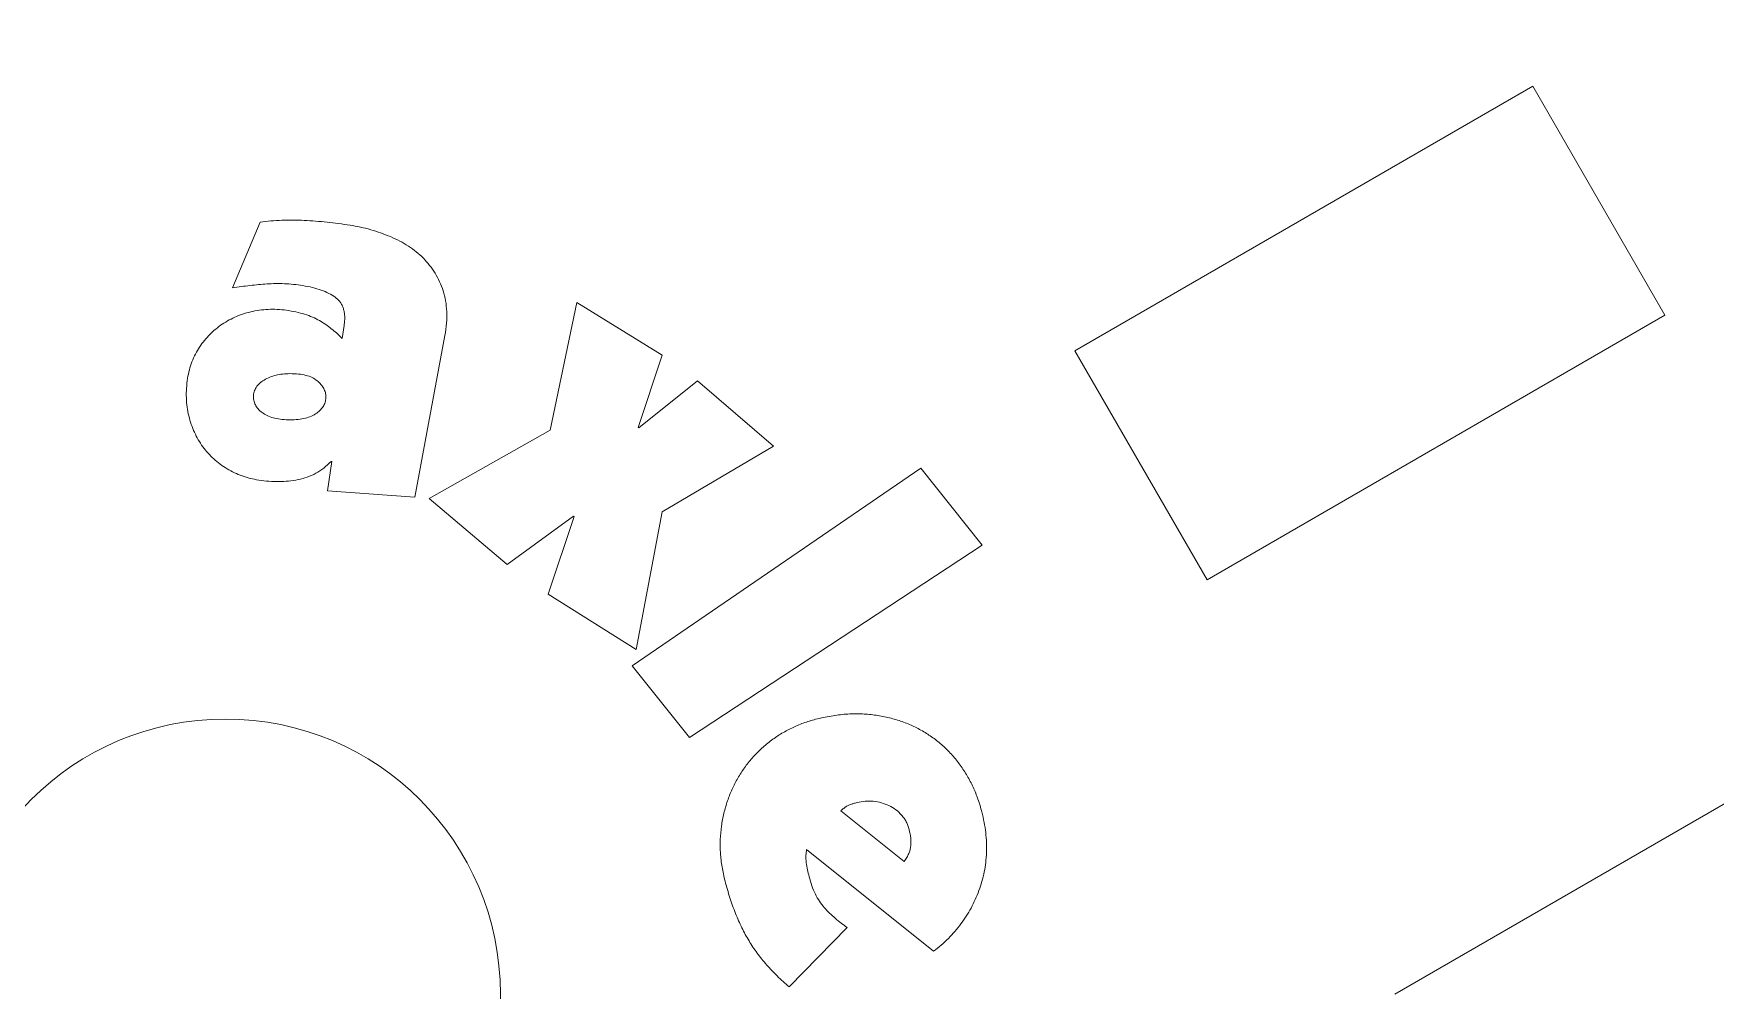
# Model space of a CAD drawing. Header units: inches. Extents: x 0.15 to 9.58, y -4.79 to -0.12.
# Drawn here: x 1.685 to 2.48, y -1.667 to -1.214 of the extents above; entities that cross this region are included whole.
import ezdxf

# ---------------------------------------------------------------- set-up
doc = ezdxf.new("R2010")
doc.units = ezdxf.units.IN
doc.header["$MEASUREMENT"] = 0
doc.layers.add('Layer 1', color=7, linetype='Continuous')

# ---------------------------------------------------------------- blocks, each defined once
blk = doc.blocks.new('block 3')
at = {"layer": 'Layer 1', "color": 7, "lineweight": 15, "true_color": 0xffffff}
blk.add_open_spline([(2.06634, -1.58164), (2.0668, -1.58126), (2.06726, -1.58089), (2.06774, -1.58052), (2.06817, -1.58018), (2.06862, -1.57985), (2.06909, -1.57957), (2.06936, -1.57941), (2.06963, -1.57926), (2.06992, -1.57913), (2.07029, -1.57896), (2.07065, -1.57882), (2.07102, -1.57868), (2.07147, -1.57852), (2.07193, -1.57838), (2.07239, -1.57824), (2.07293, -1.57808), (2.07349, -1.57794), (2.07404, -1.57779)], degree=3, knots=[0, 0, 0, 0, 1, 1, 1, 2, 2, 2, 3, 3, 3, 4, 4, 4, 5, 5, 5, 6, 6, 6, 6], dxfattribs=at)
blk = doc.blocks.new('block 4')
at = {"layer": 'Layer 1', "color": 7, "lineweight": 15, "true_color": 0xffffff}
blk.add_open_spline([(2.07404, -1.57779), (2.0753, -1.57752), (2.07657, -1.57726), (2.07784, -1.57714), (2.07913, -1.57703), (2.08043, -1.57707), (2.08172, -1.5772), (2.08301, -1.57734), (2.0843, -1.57757), (2.08554, -1.57791), (2.08678, -1.57825), (2.08797, -1.5787), (2.08912, -1.57924), (2.09028, -1.57979), (2.09138, -1.58042), (2.09239, -1.58117), (2.0934, -1.58193), (2.09431, -1.58281), (2.09515, -1.58375), (2.09557, -1.58422), (2.09597, -1.58471), (2.09633, -1.58523), (2.09669, -1.58575), (2.09702, -1.5863), (2.0973, -1.58686), (2.09762, -1.58744), (2.09789, -1.58803), (2.0981, -1.58864), (2.09833, -1.58927), (2.09852, -1.58992), (2.0987, -1.59057)], degree=3, knots=[0, 0, 0, 0, 1, 1, 1, 2, 2, 2, 3, 3, 3, 4, 4, 4, 5, 5, 5, 6, 6, 6, 7, 7, 7, 8, 8, 8, 9, 9, 9, 10, 10, 10, 10], dxfattribs=at)
blk = doc.blocks.new('block 5')
at = {"layer": 'Layer 1', "color": 7, "lineweight": 15, "true_color": 0xffffff}
blk.add_open_spline([(2.0987, -1.59057), (2.09899, -1.59191), (2.09928, -1.59324), (2.09942, -1.5946), (2.09954, -1.59583), (2.09953, -1.59709), (2.09942, -1.59833), (2.09935, -1.59894), (2.09927, -1.59955), (2.09912, -1.60014), (2.09896, -1.60076), (2.09874, -1.60136), (2.0985, -1.60195), (2.09823, -1.60257), (2.09794, -1.60318), (2.0976, -1.60375), (2.09724, -1.60439), (2.09682, -1.60499), (2.09639, -1.60559)], degree=3, knots=[0, 0, 0, 0, 1, 1, 1, 2, 2, 2, 3, 3, 3, 4, 4, 4, 5, 5, 5, 6, 6, 6, 6], dxfattribs=at)
blk = doc.blocks.new('block 6')
at = {"layer": 'Layer 1', "color": 7, "lineweight": 15, "true_color": 0xffffff}
blk.add_lwpolyline([(2.09639, -1.60559), (2.06634, -1.58164)], dxfattribs=at)
blk = doc.blocks.new('block 7')
at = {"layer": 'Layer 1', "color": 7, "lineweight": 15, "true_color": 0xffffff}
blk.add_open_spline([(1.82285, -1.38584), (1.82281, -1.38658), (1.82277, -1.38732), (1.8226, -1.38803), (1.82244, -1.38875), (1.82217, -1.38944), (1.8218, -1.39008), (1.82142, -1.39075), (1.82096, -1.39138), (1.82045, -1.39195), (1.81985, -1.39258), (1.8192, -1.39315), (1.81848, -1.39366), (1.81772, -1.39422), (1.81689, -1.3947), (1.81603, -1.39509), (1.81509, -1.3955), (1.81411, -1.39581), (1.81312, -1.39606), (1.81203, -1.39634), (1.8109, -1.39656), (1.80977, -1.39669), (1.80851, -1.39682), (1.80722, -1.39684), (1.80595, -1.39686)], degree=3, knots=[0, 0, 0, 0, 1, 1, 1, 2, 2, 2, 3, 3, 3, 4, 4, 4, 5, 5, 5, 6, 6, 6, 7, 7, 7, 8, 8, 8, 8], dxfattribs=at)
blk = doc.blocks.new('block 8')
at = {"layer": 'Layer 1', "color": 7, "lineweight": 15, "true_color": 0xffffff}
blk.add_open_spline([(1.80595, -1.39686), (1.80466, -1.39684), (1.80337, -1.39682), (1.8021, -1.39669), (1.80096, -1.39657), (1.79983, -1.39636), (1.79872, -1.39609), (1.7977, -1.39585), (1.79669, -1.39555), (1.79572, -1.39514), (1.79484, -1.39478), (1.794, -1.39431), (1.79321, -1.39378), (1.79248, -1.3933), (1.7918, -1.39275), (1.79119, -1.39212), (1.79064, -1.39155), (1.79015, -1.39092), (1.78974, -1.39022), (1.78936, -1.38957), (1.78906, -1.38888), (1.78888, -1.38815), (1.78869, -1.3874), (1.78862, -1.38664), (1.78855, -1.38587)], degree=3, knots=[0, 0, 0, 0, 1, 1, 1, 2, 2, 2, 3, 3, 3, 4, 4, 4, 5, 5, 5, 6, 6, 6, 7, 7, 7, 8, 8, 8, 8], dxfattribs=at)
blk = doc.blocks.new('block 9')
at = {"layer": 'Layer 1', "color": 7, "lineweight": 15, "true_color": 0xffffff}
blk.add_open_spline([(1.78855, -1.38587), (1.78863, -1.3851), (1.7887, -1.38432), (1.78891, -1.38359), (1.78912, -1.38285), (1.78947, -1.38215), (1.78989, -1.38151), (1.79034, -1.38083), (1.79087, -1.38022), (1.79146, -1.37967), (1.79213, -1.37905), (1.79289, -1.37852), (1.79367, -1.37804), (1.79454, -1.37753), (1.79542, -1.37709), (1.79635, -1.37671), (1.7973, -1.37632), (1.79826, -1.37601), (1.79925, -1.37576), (1.80029, -1.3755), (1.80134, -1.37531), (1.8024, -1.3752), (1.80352, -1.37508), (1.80466, -1.37505), (1.8058, -1.37502)], degree=3, knots=[0, 0, 0, 0, 1, 1, 1, 2, 2, 2, 3, 3, 3, 4, 4, 4, 5, 5, 5, 6, 6, 6, 7, 7, 7, 8, 8, 8, 8], dxfattribs=at)
blk = doc.blocks.new('block 10')
at = {"layer": 'Layer 1', "color": 7, "lineweight": 15, "true_color": 0xffffff}
blk.add_open_spline([(1.8058, -1.37502), (1.80717, -1.37504), (1.80854, -1.37506), (1.8099, -1.3752), (1.81108, -1.37532), (1.81226, -1.37552), (1.81342, -1.37582), (1.81443, -1.37609), (1.81542, -1.37642), (1.81635, -1.37689), (1.81719, -1.3773), (1.81797, -1.37781), (1.8187, -1.3784), (1.81935, -1.37893), (1.81996, -1.37951), (1.8205, -1.38015), (1.82099, -1.38072), (1.82144, -1.38133), (1.8218, -1.38199), (1.82214, -1.38258), (1.82241, -1.38322), (1.82258, -1.38388), (1.82273, -1.38452), (1.82279, -1.38518), (1.82285, -1.38584)], degree=3, knots=[0, 0, 0, 0, 1, 1, 1, 2, 2, 2, 3, 3, 3, 4, 4, 4, 5, 5, 5, 6, 6, 6, 7, 7, 7, 8, 8, 8, 8], dxfattribs=at)
blk = doc.blocks.new('block 54')
at = {"layer": 'Layer 1', "color": 7, "lineweight": 15, "true_color": 0xffffff}
blk.add_lwpolyline([(1.9415, -1.3414), (1.92887, -1.40171)], dxfattribs=at)
blk = doc.blocks.new('block 55')
at = {"layer": 'Layer 1', "color": 7, "lineweight": 15, "true_color": 0xffffff}
blk.add_lwpolyline([(1.92887, -1.40171), (1.87168, -1.43404)], dxfattribs=at)
blk = doc.blocks.new('block 56')
at = {"layer": 'Layer 1', "color": 7, "lineweight": 15, "true_color": 0xffffff}
blk.add_lwpolyline([(1.87168, -1.43404), (1.90858, -1.46525)], dxfattribs=at)
blk = doc.blocks.new('block 57')
at = {"layer": 'Layer 1', "color": 7, "lineweight": 15, "true_color": 0xffffff}
blk.add_lwpolyline([(1.90858, -1.46525), (1.93993, -1.44237)], dxfattribs=at)
blk = doc.blocks.new('block 58')
at = {"layer": 'Layer 1', "color": 7, "lineweight": 15, "true_color": 0xffffff}
blk.add_lwpolyline([(1.93993, -1.44237), (1.94025, -1.44261)], dxfattribs=at)
blk = doc.blocks.new('block 59')
at = {"layer": 'Layer 1', "color": 7, "lineweight": 15, "true_color": 0xffffff}
blk.add_lwpolyline([(1.94025, -1.44261), (1.9279, -1.47933)], dxfattribs=at)
blk = doc.blocks.new('block 60')
at = {"layer": 'Layer 1', "color": 7, "lineweight": 15, "true_color": 0xffffff}
blk.add_lwpolyline([(1.9279, -1.47933), (1.96954, -1.50541)], dxfattribs=at)
blk = doc.blocks.new('block 61')
at = {"layer": 'Layer 1', "color": 7, "lineweight": 15, "true_color": 0xffffff}
blk.add_lwpolyline([(1.96954, -1.50541), (1.98184, -1.44033)], dxfattribs=at)
blk = doc.blocks.new('block 62')
at = {"layer": 'Layer 1', "color": 7, "lineweight": 15, "true_color": 0xffffff}
blk.add_lwpolyline([(1.98184, -1.44033), (2.03459, -1.40929)], dxfattribs=at)
blk = doc.blocks.new('block 63')
at = {"layer": 'Layer 1', "color": 7, "lineweight": 15, "true_color": 0xffffff}
blk.add_lwpolyline([(2.03459, -1.40929), (1.99862, -1.37847)], dxfattribs=at)
blk = doc.blocks.new('block 64')
at = {"layer": 'Layer 1', "color": 7, "lineweight": 15, "true_color": 0xffffff}
blk.add_lwpolyline([(1.99862, -1.37847), (1.97081, -1.4007)], dxfattribs=at)
blk = doc.blocks.new('block 65')
at = {"layer": 'Layer 1', "color": 7, "lineweight": 15, "true_color": 0xffffff}
blk.add_lwpolyline([(1.97081, -1.4007), (1.97049, -1.40047)], dxfattribs=at)
blk = doc.blocks.new('block 66')
at = {"layer": 'Layer 1', "color": 7, "lineweight": 15, "true_color": 0xffffff}
blk.add_lwpolyline([(1.97049, -1.40047), (1.98196, -1.36633)], dxfattribs=at)
blk = doc.blocks.new('block 67')
at = {"layer": 'Layer 1', "color": 7, "lineweight": 15, "true_color": 0xffffff}
blk.add_lwpolyline([(1.98196, -1.36633), (1.9415, -1.3414)], dxfattribs=at)
blk = doc.blocks.new('block 68')
at = {"layer": 'Layer 1', "color": 7, "lineweight": 15, "true_color": 0xffffff}
blk.add_lwpolyline([(1.99482, -1.54696), (2.13325, -1.45612)], dxfattribs=at)
blk = doc.blocks.new('block 69')
at = {"layer": 'Layer 1', "color": 7, "lineweight": 15, "true_color": 0xffffff}
blk.add_lwpolyline([(2.13325, -1.45612), (2.10426, -1.41964)], dxfattribs=at)
blk = doc.blocks.new('block 70')
at = {"layer": 'Layer 1', "color": 7, "lineweight": 15, "true_color": 0xffffff}
blk.add_lwpolyline([(2.10426, -1.41964), (1.96764, -1.51317)], dxfattribs=at)
blk = doc.blocks.new('block 71')
at = {"layer": 'Layer 1', "color": 7, "lineweight": 15, "true_color": 0xffffff}
blk.add_lwpolyline([(1.96764, -1.51317), (1.99482, -1.54696)], dxfattribs=at)
blk = doc.blocks.new('block 72')
at = {"layer": 'Layer 1', "color": 7, "lineweight": 15, "true_color": 0xffffff}
blk.add_open_spline([(2.06939, -1.63686), (2.06841, -1.63617), (2.06744, -1.63548), (2.06649, -1.63476), (2.06554, -1.63403), (2.06463, -1.63326), (2.06373, -1.63247), (2.06283, -1.63169), (2.06194, -1.63088), (2.06109, -1.63005), (2.06022, -1.6292), (2.05938, -1.62832), (2.05857, -1.62741), (2.05775, -1.62647), (2.05698, -1.6255), (2.05629, -1.62447), (2.05556, -1.62338), (2.05492, -1.62222), (2.05433, -1.62103), (2.05371, -1.61978), (2.05314, -1.6185), (2.05268, -1.61718), (2.05216, -1.61576), (2.05177, -1.61429), (2.05138, -1.61283)], degree=3, knots=[0, 0, 0, 0, 1, 1, 1, 2, 2, 2, 3, 3, 3, 4, 4, 4, 5, 5, 5, 6, 6, 6, 7, 7, 7, 8, 8, 8, 8], dxfattribs=at)
blk = doc.blocks.new('block 73')
at = {"layer": 'Layer 1', "color": 7, "lineweight": 15, "true_color": 0xffffff}
blk.add_open_spline([(2.05138, -1.61283), (2.05112, -1.61177), (2.05088, -1.61071), (2.05066, -1.60965), (2.05043, -1.60849), (2.05023, -1.60733), (2.05006, -1.60615), (2.04991, -1.60503), (2.0498, -1.60388), (2.04986, -1.60275), (2.0499, -1.60181), (2.05006, -1.60089), (2.05021, -1.59996)], degree=3, knots=[0, 0, 0, 0, 1, 1, 1, 2, 2, 2, 3, 3, 3, 4, 4, 4, 4], dxfattribs=at)
blk = doc.blocks.new('block 74')
at = {"layer": 'Layer 1', "color": 7, "lineweight": 15, "true_color": 0xffffff}
blk.add_lwpolyline([(2.05021, -1.59996), (2.11023, -1.64809)], dxfattribs=at)
blk = doc.blocks.new('block 75')
at = {"layer": 'Layer 1', "color": 7, "lineweight": 15, "true_color": 0xffffff}
blk.add_open_spline([(2.11023, -1.64809), (2.11146, -1.64712), (2.1127, -1.64615), (2.11388, -1.64513), (2.11503, -1.64412), (2.11614, -1.64307), (2.11723, -1.64199), (2.1183, -1.64092), (2.11934, -1.63981), (2.12033, -1.63867), (2.12132, -1.63754), (2.12226, -1.63637), (2.12316, -1.63517), (2.12405, -1.63397), (2.12489, -1.63275), (2.12571, -1.6315), (2.12651, -1.63024), (2.12728, -1.62895), (2.12798, -1.62764), (2.12869, -1.62632), (2.12935, -1.62498), (2.12996, -1.62361), (2.1306, -1.62223), (2.13118, -1.62083), (2.13171, -1.61941), (2.13226, -1.61797), (2.13273, -1.61652), (2.13314, -1.61504), (2.13356, -1.61358), (2.13391, -1.61209), (2.13421, -1.6106), (2.13451, -1.60911), (2.13474, -1.6076), (2.13491, -1.6061), (2.13509, -1.60456), (2.13521, -1.60302), (2.13528, -1.60147), (2.13534, -1.59991), (2.13534, -1.59835), (2.13528, -1.59679), (2.13521, -1.59519), (2.13506, -1.59361), (2.13489, -1.59202), (2.13471, -1.5904), (2.13448, -1.58879), (2.13418, -1.58719), (2.13387, -1.58553), (2.13348, -1.58388), (2.13308, -1.58224)], degree=3, knots=[0, 0, 0, 0, 1, 1, 1, 2, 2, 2, 3, 3, 3, 4, 4, 4, 5, 5, 5, 6, 6, 6, 7, 7, 7, 8, 8, 8, 9, 9, 9, 10, 10, 10, 11, 11, 11, 12, 12, 12, 13, 13, 13, 14, 14, 14, 15, 15, 15, 16, 16, 16, 16], dxfattribs=at)
blk = doc.blocks.new('block 76')
at = {"layer": 'Layer 1', "color": 7, "lineweight": 15, "true_color": 0xffffff}
blk.add_open_spline([(2.13308, -1.58224), (2.1325, -1.58022), (2.13193, -1.5782), (2.13124, -1.57622), (2.13057, -1.57429), (2.12979, -1.57239), (2.12893, -1.57053), (2.12809, -1.56871), (2.12716, -1.56691), (2.12614, -1.56517), (2.12514, -1.56344), (2.12402, -1.56176), (2.12286, -1.56013), (2.12169, -1.55852), (2.12047, -1.55696), (2.11915, -1.55547), (2.11785, -1.55401), (2.11648, -1.55262), (2.11503, -1.5513), (2.11358, -1.54997), (2.11207, -1.54873), (2.1105, -1.54756), (2.10891, -1.54639), (2.10727, -1.54531), (2.10558, -1.5443), (2.10385, -1.54329), (2.10209, -1.54236), (2.10027, -1.54152), (2.09844, -1.54067), (2.09656, -1.53992), (2.09465, -1.53927), (2.09268, -1.5386), (2.09067, -1.53804), (2.08865, -1.53758), (2.08657, -1.5371), (2.08446, -1.53671), (2.08234, -1.53642), (2.08015, -1.53612), (2.07795, -1.53593), (2.07574, -1.53585), (2.07345, -1.53579), (2.07117, -1.53584), (2.06889, -1.536), (2.06651, -1.53617), (2.06414, -1.53646), (2.06181, -1.53687), (2.05934, -1.53729), (2.0569, -1.53786), (2.05446, -1.53843)], degree=3, knots=[0, 0, 0, 0, 1, 1, 1, 2, 2, 2, 3, 3, 3, 4, 4, 4, 5, 5, 5, 6, 6, 6, 7, 7, 7, 8, 8, 8, 9, 9, 9, 10, 10, 10, 11, 11, 11, 12, 12, 12, 13, 13, 13, 14, 14, 14, 15, 15, 15, 16, 16, 16, 16], dxfattribs=at)
blk = doc.blocks.new('block 77')
at = {"layer": 'Layer 1', "color": 7, "lineweight": 15, "true_color": 0xffffff}
blk.add_open_spline([(2.05446, -1.53843), (2.0525, -1.53899), (2.05055, -1.53953), (2.04864, -1.54022), (2.04677, -1.54089), (2.04492, -1.54168), (2.04313, -1.54256), (2.04135, -1.54342), (2.03961, -1.54437), (2.03792, -1.5454), (2.03623, -1.54643), (2.0346, -1.54757), (2.03303, -1.54878), (2.03147, -1.54998), (2.02996, -1.55126), (2.02852, -1.5526), (2.0271, -1.55393), (2.02572, -1.55532), (2.02443, -1.55678), (2.02314, -1.55823), (2.02195, -1.55977), (2.02082, -1.56135), (2.01968, -1.56293), (2.01862, -1.56458), (2.01765, -1.56626), (2.01666, -1.56797), (2.01576, -1.56972), (2.01495, -1.57151), (2.01413, -1.57331), (2.01341, -1.57515), (2.01278, -1.57702), (2.01214, -1.57893), (2.01157, -1.58087), (2.01109, -1.58283), (2.01061, -1.58484), (2.01023, -1.58687), (2.00994, -1.58891), (2.00964, -1.59099), (2.00945, -1.59309), (2.00937, -1.59519), (2.00929, -1.59733), (2.00933, -1.59948), (2.00947, -1.60162), (2.0096, -1.60383), (2.00986, -1.60602), (2.01024, -1.6082), (2.01062, -1.61045), (2.01112, -1.61267), (2.01162, -1.6149)], degree=3, knots=[0, 0, 0, 0, 1, 1, 1, 2, 2, 2, 3, 3, 3, 4, 4, 4, 5, 5, 5, 6, 6, 6, 7, 7, 7, 8, 8, 8, 9, 9, 9, 10, 10, 10, 11, 11, 11, 12, 12, 12, 13, 13, 13, 14, 14, 14, 15, 15, 15, 16, 16, 16, 16], dxfattribs=at)
blk = doc.blocks.new('block 78')
at = {"layer": 'Layer 1', "color": 7, "lineweight": 15, "true_color": 0xffffff}
blk.add_open_spline([(2.01162, -1.6149), (2.01236, -1.61756), (2.01308, -1.62022), (2.01392, -1.62284), (2.0147, -1.62533), (2.0156, -1.62779), (2.01657, -1.63022), (2.0175, -1.63251), (2.01849, -1.63477), (2.01957, -1.63698), (2.0206, -1.63909), (2.02173, -1.64116), (2.02295, -1.64317), (2.02414, -1.64516), (2.02543, -1.64709), (2.0268, -1.64895), (2.02821, -1.65086), (2.02972, -1.65268), (2.03128, -1.65447), (2.03288, -1.6563), (2.03453, -1.65808), (2.03628, -1.65977), (2.0381, -1.66153), (2.04001, -1.66318), (2.04191, -1.66484)], degree=3, knots=[0, 0, 0, 0, 1, 1, 1, 2, 2, 2, 3, 3, 3, 4, 4, 4, 5, 5, 5, 6, 6, 6, 7, 7, 7, 8, 8, 8, 8], dxfattribs=at)
blk = doc.blocks.new('block 79')
at = {"layer": 'Layer 1', "color": 7, "lineweight": 15, "true_color": 0xffffff}
blk.add_lwpolyline([(2.04191, -1.66484), (2.06939, -1.63686)], dxfattribs=at)
blk = doc.blocks.new('block 97')
at = {"layer": 'Layer 1', "color": 7, "lineweight": 15, "true_color": 0xffffff}
blk.add_lwpolyline([(2.39364, -1.23918), (2.17712, -1.36418)], dxfattribs=at)
blk = doc.blocks.new('block 98')
at = {"layer": 'Layer 1', "color": 7, "lineweight": 15, "true_color": 0xffffff}
blk.add_lwpolyline([(2.17712, -1.36418), (2.23962, -1.47243)], dxfattribs=at)
blk = doc.blocks.new('block 99')
at = {"layer": 'Layer 1', "color": 7, "lineweight": 15, "true_color": 0xffffff}
blk.add_lwpolyline([(2.45614, -1.34743), (2.23962, -1.47243)], dxfattribs=at)
blk = doc.blocks.new('block 100')
at = {"layer": 'Layer 1', "color": 7, "lineweight": 15, "true_color": 0xffffff}
blk.add_lwpolyline([(2.45614, -1.34743), (2.39364, -1.23918)], dxfattribs=at)
blk = doc.blocks.new('block 101')
at = {"layer": 'Layer 1', "color": 7, "lineweight": 15, "true_color": 0xffffff}
blk.add_open_spline([(3.27536, -1.6683), (3.27536, -0.83988), (2.60379, -0.1683), (1.77536, -0.1683), (0.94694, -0.1683), (0.27536, -0.83988), (0.27536, -1.6683), (0.27536, -2.49672), (0.94694, -3.1683), (1.77536, -3.1683), (2.60379, -3.1683), (3.27536, -2.49672), (3.27536, -1.6683), (3.27536, -1.6683), (3.27536, -1.6683), (3.27536, -1.6683)], degree=3, knots=[0, 0, 0, 0, 1, 1, 1, 2, 2, 2, 3, 3, 3, 4, 4, 4, 5, 5, 5, 5], dxfattribs=at)
blk = doc.blocks.new('block 102')
at = {"layer": 'Layer 1', "color": 7, "lineweight": 15, "true_color": 0xffffff}
blk.add_open_spline([(1.90537, -1.6683), (1.90537, -1.5965), (1.84717, -1.5383), (1.77536, -1.5383), (1.70357, -1.5383), (1.64537, -1.5965), (1.64537, -1.6683), (1.64537, -1.74009), (1.70357, -1.79831), (1.77536, -1.79831), (1.84717, -1.79831), (1.90537, -1.74009), (1.90537, -1.6683), (1.90537, -1.6683), (1.90537, -1.6683), (1.90537, -1.6683)], degree=3, knots=[0, 0, 0, 0, 1, 1, 1, 2, 2, 2, 3, 3, 3, 4, 4, 4, 5, 5, 5, 5], dxfattribs=at)
blk = doc.blocks.new('block 118')
at = {"layer": 'Layer 1', "color": 7, "lineweight": 15, "true_color": 0xffffff}
blk.add_lwpolyline([(2.32837, -1.6683), (2.97788, -1.2933)], dxfattribs=at)
blk = doc.blocks.new('block 124')
at = {"layer": 'Layer 1', "color": 7, "lineweight": 15, "true_color": 0xffffff}
blk.add_lwpolyline([(1.86487, -1.43338), (1.87915, -1.357)], dxfattribs=at)
blk = doc.blocks.new('block 125')
at = {"layer": 'Layer 1', "color": 7, "lineweight": 15, "true_color": 0xffffff}
blk.add_open_spline([(1.87915, -1.357), (1.87945, -1.35505), (1.87975, -1.3531), (1.8799, -1.35114), (1.88005, -1.34931), (1.88006, -1.34748), (1.87999, -1.34565), (1.87991, -1.34394), (1.87975, -1.34224), (1.87945, -1.34056), (1.87918, -1.33897), (1.87878, -1.3374), (1.8783, -1.33587), (1.87782, -1.3344), (1.87725, -1.33295), (1.8766, -1.33154), (1.87598, -1.33017), (1.87526, -1.32884), (1.87447, -1.32754), (1.8737, -1.32626), (1.87284, -1.32502), (1.87192, -1.32384), (1.871, -1.32267), (1.87001, -1.32155), (1.86896, -1.32049), (1.86789, -1.31941), (1.86678, -1.31839), (1.86561, -1.31744), (1.86442, -1.31647), (1.86316, -1.31558), (1.86187, -1.31474), (1.86056, -1.31388), (1.85921, -1.31308), (1.85782, -1.31234), (1.85638, -1.31158), (1.8549, -1.31089), (1.85341, -1.31026), (1.85186, -1.30962), (1.85031, -1.30903), (1.84874, -1.30849), (1.8472, -1.30794), (1.84562, -1.30743), (1.84403, -1.30697), (1.84243, -1.30651), (1.84081, -1.3061), (1.83918, -1.30576), (1.83754, -1.30541), (1.8359, -1.30513), (1.83426, -1.30484)], degree=3, knots=[0, 0, 0, 0, 1, 1, 1, 2, 2, 2, 3, 3, 3, 4, 4, 4, 5, 5, 5, 6, 6, 6, 7, 7, 7, 8, 8, 8, 9, 9, 9, 10, 10, 10, 11, 11, 11, 12, 12, 12, 13, 13, 13, 14, 14, 14, 15, 15, 15, 16, 16, 16, 16], dxfattribs=at)
blk = doc.blocks.new('block 126')
at = {"layer": 'Layer 1', "color": 7, "lineweight": 15, "true_color": 0xffffff}
blk.add_open_spline([(1.83426, -1.30484), (1.83063, -1.30433), (1.82701, -1.30381), (1.82338, -1.30342), (1.8198, -1.30303), (1.81619, -1.30275), (1.81259, -1.30259), (1.81082, -1.30251), (1.80905, -1.30246), (1.80729, -1.30244), (1.80553, -1.30242), (1.80377, -1.30244), (1.802, -1.3025), (1.80028, -1.30256), (1.79854, -1.30267), (1.79682, -1.30282), (1.79511, -1.30298), (1.7934, -1.30317), (1.79169, -1.30336)], degree=3, knots=[0, 0, 0, 0, 1, 1, 1, 2, 2, 2, 3, 3, 3, 4, 4, 4, 5, 5, 5, 6, 6, 6, 6], dxfattribs=at)
blk = doc.blocks.new('block 127')
at = {"layer": 'Layer 1', "color": 7, "lineweight": 15, "true_color": 0xffffff}
blk.add_lwpolyline([(1.79169, -1.30336), (1.77871, -1.33439)], dxfattribs=at)
blk = doc.blocks.new('block 128')
at = {"layer": 'Layer 1', "color": 7, "lineweight": 15, "true_color": 0xffffff}
blk.add_open_spline([(1.77871, -1.33439), (1.78145, -1.33403), (1.78418, -1.33367), (1.78692, -1.33335), (1.78961, -1.33304), (1.79229, -1.33278), (1.79499, -1.33261), (1.79633, -1.33252), (1.79769, -1.33246), (1.79905, -1.33243), (1.80044, -1.3324), (1.80184, -1.33243), (1.80322, -1.33249), (1.80466, -1.33255), (1.8061, -1.33266), (1.80752, -1.33282), (1.809, -1.33297), (1.81047, -1.33318), (1.81193, -1.33338)], degree=3, knots=[0, 0, 0, 0, 1, 1, 1, 2, 2, 2, 3, 3, 3, 4, 4, 4, 5, 5, 5, 6, 6, 6, 6], dxfattribs=at)
blk = doc.blocks.new('block 129')
at = {"layer": 'Layer 1', "color": 7, "lineweight": 15, "true_color": 0xffffff}
blk.add_lwpolyline([(1.83143, -1.35223), (1.83046, -1.35834)], dxfattribs=at)
blk = doc.blocks.new('block 130')
at = {"layer": 'Layer 1', "color": 7, "lineweight": 15, "true_color": 0xffffff}
blk.add_open_spline([(1.83046, -1.35834), (1.82978, -1.35763), (1.8291, -1.35693), (1.82838, -1.35626), (1.82764, -1.35556), (1.82685, -1.35491), (1.82605, -1.35428), (1.8252, -1.3536), (1.82433, -1.35295), (1.82343, -1.35232), (1.82251, -1.35166), (1.82156, -1.35101), (1.82058, -1.35042), (1.81955, -1.34979), (1.81848, -1.34922), (1.8174, -1.3487), (1.81622, -1.34815), (1.81502, -1.34767), (1.8138, -1.34725), (1.81247, -1.34679), (1.81112, -1.34642), (1.80975, -1.3461), (1.80827, -1.34575), (1.80679, -1.34548), (1.8053, -1.34521)], degree=3, knots=[0, 0, 0, 0, 1, 1, 1, 2, 2, 2, 3, 3, 3, 4, 4, 4, 5, 5, 5, 6, 6, 6, 7, 7, 7, 8, 8, 8, 8], dxfattribs=at)
blk = doc.blocks.new('block 131')
at = {"layer": 'Layer 1', "color": 7, "lineweight": 15, "true_color": 0xffffff}
blk.add_open_spline([(1.8053, -1.34521), (1.80383, -1.345), (1.80235, -1.34481), (1.80089, -1.3447), (1.79945, -1.3446), (1.79801, -1.34458), (1.79659, -1.34461), (1.79518, -1.34465), (1.79377, -1.34475), (1.79237, -1.34491), (1.791, -1.34507), (1.78963, -1.3453), (1.78829, -1.34559), (1.78697, -1.34588), (1.78566, -1.34623), (1.78438, -1.34663), (1.78311, -1.34702), (1.78186, -1.34745), (1.78064, -1.34796), (1.77945, -1.34846), (1.77828, -1.34903), (1.77714, -1.34965), (1.77601, -1.35027), (1.7749, -1.35092), (1.77382, -1.35164), (1.77277, -1.35234), (1.77176, -1.35311), (1.77077, -1.35392), (1.7698, -1.35472), (1.76885, -1.35557), (1.76796, -1.35647), (1.76706, -1.35737), (1.76621, -1.35832), (1.76541, -1.35931), (1.76459, -1.36032), (1.76381, -1.36135), (1.7631, -1.36243), (1.76237, -1.36351), (1.76171, -1.36462), (1.76111, -1.36578), (1.76051, -1.36694), (1.75998, -1.36814), (1.75951, -1.36936), (1.75903, -1.37061), (1.7586, -1.37189), (1.75827, -1.37318), (1.75792, -1.37451), (1.75768, -1.37586), (1.75743, -1.37722)], degree=3, knots=[0, 0, 0, 0, 1, 1, 1, 2, 2, 2, 3, 3, 3, 4, 4, 4, 5, 5, 5, 6, 6, 6, 7, 7, 7, 8, 8, 8, 9, 9, 9, 10, 10, 10, 11, 11, 11, 12, 12, 12, 13, 13, 13, 14, 14, 14, 15, 15, 15, 16, 16, 16, 16], dxfattribs=at)
blk = doc.blocks.new('block 132')
at = {"layer": 'Layer 1', "color": 7, "lineweight": 15, "true_color": 0xffffff}
blk.add_open_spline([(1.75743, -1.37722), (1.75722, -1.37877), (1.75701, -1.38033), (1.7569, -1.3819), (1.7568, -1.3834), (1.75679, -1.38492), (1.75684, -1.38643), (1.75689, -1.38789), (1.75701, -1.38934), (1.7572, -1.39079), (1.75739, -1.39221), (1.75766, -1.39361), (1.758, -1.395), (1.75833, -1.39635), (1.75872, -1.39768), (1.75918, -1.399), (1.75963, -1.40028), (1.76013, -1.40153), (1.76069, -1.40276), (1.76124, -1.40396), (1.76184, -1.40514), (1.76251, -1.40629), (1.76316, -1.40742), (1.76387, -1.40852), (1.76463, -1.40958), (1.7654, -1.41063), (1.76622, -1.41163), (1.7671, -1.4126), (1.76796, -1.41355), (1.76887, -1.41446), (1.76982, -1.41533), (1.77078, -1.4162), (1.77178, -1.41702), (1.77281, -1.41779), (1.77387, -1.41857), (1.77498, -1.4193), (1.77611, -1.41998), (1.77724, -1.42066), (1.77841, -1.42128), (1.7796, -1.42185), (1.7808, -1.42241), (1.78203, -1.42291), (1.78328, -1.42336), (1.78453, -1.42381), (1.78581, -1.42422), (1.7871, -1.42455), (1.78841, -1.42487), (1.78974, -1.42511), (1.79107, -1.42535)], degree=3, knots=[0, 0, 0, 0, 1, 1, 1, 2, 2, 2, 3, 3, 3, 4, 4, 4, 5, 5, 5, 6, 6, 6, 7, 7, 7, 8, 8, 8, 9, 9, 9, 10, 10, 10, 11, 11, 11, 12, 12, 12, 13, 13, 13, 14, 14, 14, 15, 15, 15, 16, 16, 16, 16], dxfattribs=at)
blk = doc.blocks.new('block 133')
at = {"layer": 'Layer 1', "color": 7, "lineweight": 15, "true_color": 0xffffff}
blk.add_open_spline([(1.79107, -1.42535), (1.79268, -1.42556), (1.79428, -1.42577), (1.7959, -1.42591), (1.79747, -1.42603), (1.79905, -1.42608), (1.80062, -1.42606), (1.80215, -1.42603), (1.80368, -1.42594), (1.8052, -1.42579), (1.80672, -1.42564), (1.80823, -1.42544), (1.80972, -1.42514), (1.81117, -1.42485), (1.81261, -1.42445), (1.81402, -1.42395), (1.81542, -1.42345), (1.81677, -1.42283), (1.81807, -1.42211), (1.81938, -1.42139), (1.82064, -1.42057), (1.8218, -1.41966), (1.82304, -1.41869), (1.82416, -1.41762), (1.8253, -1.41654)], degree=3, knots=[0, 0, 0, 0, 1, 1, 1, 2, 2, 2, 3, 3, 3, 4, 4, 4, 5, 5, 5, 6, 6, 6, 7, 7, 7, 8, 8, 8, 8], dxfattribs=at)
blk = doc.blocks.new('block 134')
at = {"layer": 'Layer 1', "color": 7, "lineweight": 15, "true_color": 0xffffff}
blk.add_lwpolyline([(1.82572, -1.4166), (1.82355, -1.43041)], dxfattribs=at)
blk = doc.blocks.new('block 194')
at = {"layer": 'Layer 1', "color": 7, "lineweight": 15, "true_color": 0xffffff}
blk.add_lwpolyline([(1.82355, -1.43041), (1.86487, -1.43338)], dxfattribs=at)
blk = doc.blocks.new('block 195')
at = {"layer": 'Layer 1', "color": 7, "lineweight": 15, "true_color": 0xffffff}
blk.add_open_spline([(1.81193, -1.33338), (1.81348, -1.33366), (1.81501, -1.33394), (1.81653, -1.3343), (1.81791, -1.33463), (1.81928, -1.33503), (1.82062, -1.33552), (1.82185, -1.33596), (1.82304, -1.33647), (1.82421, -1.33706), (1.82528, -1.33759), (1.82631, -1.33819), (1.82726, -1.33889), (1.82772, -1.33923), (1.82815, -1.33959), (1.82856, -1.33999), (1.82895, -1.34037), (1.82931, -1.34079), (1.82963, -1.34123), (1.82996, -1.34168), (1.83024, -1.34216), (1.83049, -1.34266), (1.83074, -1.34316), (1.83095, -1.34369), (1.83111, -1.34423), (1.83129, -1.3448), (1.83142, -1.34538), (1.83153, -1.34597), (1.83164, -1.34661), (1.83171, -1.34726), (1.83173, -1.3479), (1.83176, -1.34859), (1.83176, -1.34929), (1.83171, -1.34998), (1.83165, -1.35073), (1.83154, -1.35148), (1.83143, -1.35223)], degree=3, knots=[0, 0, 0, 0, 1, 1, 1, 2, 2, 2, 3, 3, 3, 4, 4, 4, 5, 5, 5, 6, 6, 6, 7, 7, 7, 8, 8, 8, 9, 9, 9, 10, 10, 10, 11, 11, 11, 12, 12, 12, 12], dxfattribs=at)
blk = doc.blocks.new('block 196')
at = {"layer": 'Layer 1', "color": 7, "lineweight": 15, "true_color": 0xffffff}
blk.add_lwpolyline([(1.8253, -1.41654), (1.82572, -1.4166)], dxfattribs=at)
blk = doc.blocks.new('block 2')
at = {"layer": 'Layer 1'}
for name in ['block 101', 'block 97', 'block 100', 'block 118', 'block 127', 'block 126', 'block 125', 'block 128', 'block 195', 'block 54', 'block 67', 'block 131', 'block 130', 'block 99', 'block 129', 'block 124', 'block 66', 'block 98', 'block 9', 'block 10', 'block 132', 'block 64', 'block 63', 'block 8', 'block 7', 'block 55', 'block 65', 'block 62', 'block 133', 'block 134', 'block 196', 'block 70', 'block 69', 'block 194', 'block 56', 'block 57', 'block 59', 'block 58', 'block 61', 'block 68', 'block 60', 'block 71', 'block 102', 'block 77', 'block 76', 'block 3', 'block 6', 'block 4', 'block 75', 'block 5', 'block 73', 'block 74', 'block 72', 'block 78', 'block 79']:
    blk.add_blockref(name, (0, 0), dxfattribs=at)

msp = doc.modelspace()

# ---------------------------------------------------------------- block references
at = {"layer": 'Layer 1'}
msp.add_blockref('block 2', (0, 0), dxfattribs=at)

doc.saveas('drawing.dxf')
